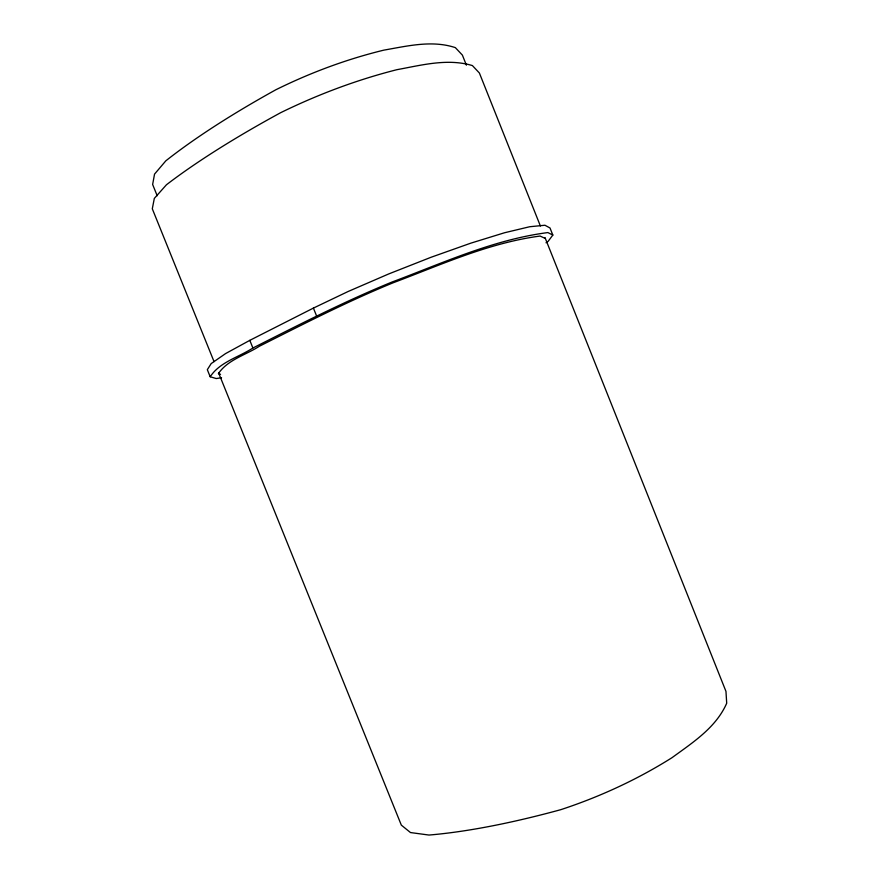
<?xml version="1.0" encoding="UTF-8"?>
<svg xmlns="http://www.w3.org/2000/svg" width="879" height="879" viewBox="0 0 879 879"><rect width="100%" height="100%" fill="white"/><g stroke="black" fill="none" stroke-linecap="round" stroke-linejoin="round"><path stroke-width="1.32" d="M221.552 377.783L216.212 378.541L210.191 376.761C219.739 362.016 238.791 357.237 252.899 348.007C298.728 324.845 344.502 301.431 392.078 282.005C442.939 262.953 493.58 239.571 547.87 232.572L552.836 235.078L548.199 241.253L546.024 242.78M552.836 235.078L550.001 227.98L544.947 225.244L529.696 226.738L504.524 232.759L470.792 243.164L431.051 257.272L388.826 273.896L348.172 291.476L313.407 308.089L249.812 340.349L225.584 353.578L211.169 363.598L207.323 369.674L210.191 376.761M220.552 374.333L218.377 373.63C227.76 359.676 245.812 355.017 259.393 346.238C303.541 324.01 347.557 301.409 393.342 282.708C441.247 264.711 488.966 242.824 540.08 236.055L545.002 238.308M157.187 195.742L152.638 184.469L154.539 174.119L165.823 160.835A340.404 75.341 -23.7 0 1 275.819 89.779C310.309 72.715 346.491 59.223 383.892 50.125C407.318 46.06 432.018 39.896 455.355 47.631L462.387 55.113L466.397 65.178M214.036 361.61L152.298 208.795L154.319 198.412L166.439 184.777A349.6 72.089 -23.6 0 1 280.775 112.633C317.945 94.449 356.797 79.846 396.923 69.683C421.623 65.167 447.554 58.124 472.397 65.573L479.385 73.012L540.398 226.013M218.673 373.07L401.329 825.128L410.493 832.556L428.974 835.05A346.7 84.889 -21.2 0 0 560.802 809.669C599.819 796.835 637.275 779.563 672.039 757.665C692.762 742.524 716.033 727.625 726.702 703.233L725.966 691.388L544.969 237.495M313.407 308.089L316.616 316.044M249.812 340.349L252.899 348.007"/></g></svg>
